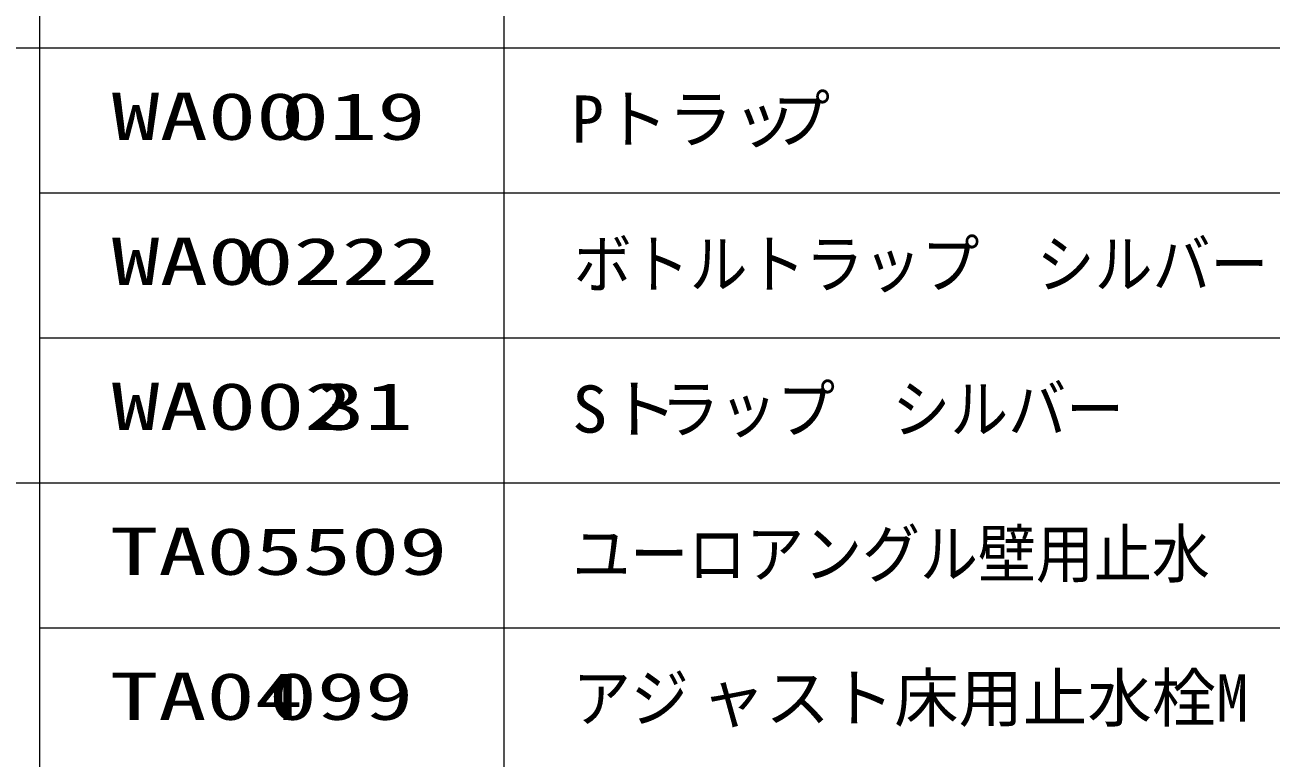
# Model space of a CAD drawing. Units: millimetres, scale not verified. Extents: x -3962 to 3962, y -3045 to 3045.
# Drawn here: x -3378 to -2518, y -2260 to -1754 of the extents above; entities that cross this region are included whole.
import ezdxf
from ezdxf.enums import TextEntityAlignment as Align

# ---------------------------------------------------------------- set-up
doc = ezdxf.new("R2010")
doc.units = ezdxf.units.MM
doc.header["$LTSCALE"] = 20
doc.layers.add('0-0_1図面枠', color=7, linetype='Continuous', lineweight=9)
doc.styles.add('ＭＳ ゴシック', font='')
doc.styles.get('ＭＳ ゴシック').set_extended_font_data('MS Gothic')

# ---------------------------------------------------------------- blocks, each defined once
blk = doc.blocks.new('グループ')
at = {"layer": '0-0_1図面枠'}
for p, q in [((-31600, -19400), (-31600, -49400)), ((-25200, -19400), (-25200, -49400))]:
    blk.add_line(p, q, dxfattribs=at)
blk = doc.blocks.new('グループ-1')
at = {"layer": '0-0_1図面枠'}
for p, q in [((-38000, -35400), (2500, -35400)), ((-31600, -37400), (2500, -37400)), ((-31600, -39400), (2500, -39400)), ((-38000, -41400), (38000, -41400)), ((-31600, -43400), (38000, -43400))]:
    blk.add_line(p, q, dxfattribs=at)
blk.add_blockref('グループ', (0, 0), dxfattribs=at)

msp = doc.modelspace()

# ---------------------------------------------------------------- block references
at = {"layer": '0-0_1図面枠', "xscale": 0.05, "yscale": 0.05}
msp.add_blockref('グループ-1', (-1787.5, 0), dxfattribs=at)

# ---------------------------------------------------------------- texts
at = {"layer": '0-0_1図面枠', "style": 'ＭＳ ゴシック'}
for s, width, p in [('WA00', 1.5, (-3317.87, -1843.26)), ('019', 1.5, (-3201.07, -1843.26)), ('プ', 0.9, (-2862.43, -1845.18)), ('ラップ', 0.9, (-2839.36, -1945.17)), ('WA0', 1.5, (-3317.87, -1943.26)), ('0222', 1.5, (-3225.66, -1943.26)), ('ボトルト', 0.9, (-2999.23, -1945.17)), ('\u3000シルバー', 0.9, (-2720.02, -1945.17)), ('WA002', 1.5, (-3317.87, -2043.26)), ('31', 1.5, (-3176.48, -2043.26)), ('Sト', 1.1, (-3000.38, -2045.17)), ('ラップ', 0.9, (-2938.88, -2045.17)), ('\u3000シルバー', 0.9, (-2819.54, -2045.17)), ('TA05509', 1.5, (-3318.85, -2143.26)), ('ユーロアングル壁用止水', 0.9, (-3000.21, -2145)), ('アジ', 0.9, (-2999.8, -2244.41)), ('TA04', 1.5, (-3318.85, -2243.26)), ('099', 1.5, (-3209.53, -2243.26))]:
    msp.add_text(s, height=32.55, dxfattribs=dict(at, width=width)).set_placement(p, align=Align.BOTTOM_LEFT)
for s, p in [('Pトラッ', (-3000.58, -1845.18)), ('ャスト床用止水栓M 1台入', (-2911.45, -2244.41))]:
    msp.add_text(s, height=32.55, dxfattribs=at).set_placement(p, align=Align.BOTTOM_LEFT)

doc.saveas('drawing.dxf')
